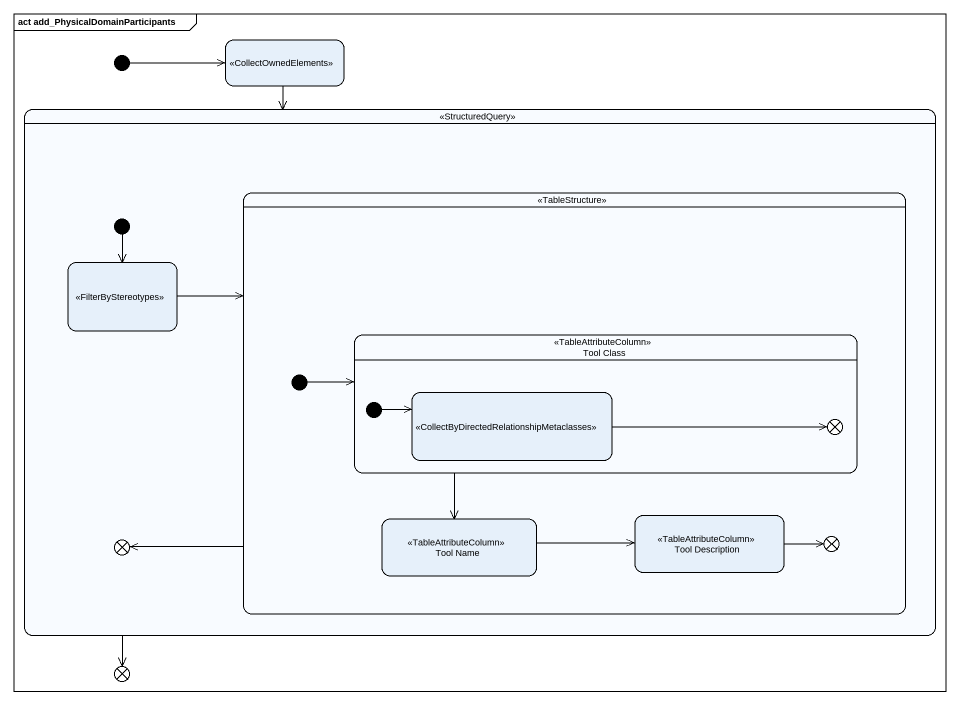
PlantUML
@startuml
mainframe act add_PhysicalDomainParticipants
hide empty description
state " " as state1 <<CollectOwnedElements>>
state " " as state2 <<StructuredQuery>> {
  state " " as state3 <<TableStructure>> {
    state "Tool Class" as Tool_Class <<TableAttributeColumn>> {
      state " " as state5 <<CollectByDirectedRelationshipMetaclasses>>
      state flowfinal1 <<end>>
      [*] -right-> state5
    }
    state "Tool Name" as Tool_Name <<TableAttributeColumn>>
    state "Tool Description" as Tool_Description <<TableAttributeColumn>>
    state flowfinal3 <<end>>
    [*] -right-> Tool_Class
  }
  state " " as state4 <<FilterByStereotypes>>
  state flowfinal2 <<end>>
  [*] --> state4
}
state flowfinal4 <<end>>
[*] -right-> state1
state1 --> state2
state2 --> flowfinal4
state3 -left-> flowfinal2
state4 -right-> state3
Tool_Class --> Tool_Name
state5 -right-> flowfinal1
Tool_Name -right-> Tool_Description
Tool_Description -right-> flowfinal3
@enduml
